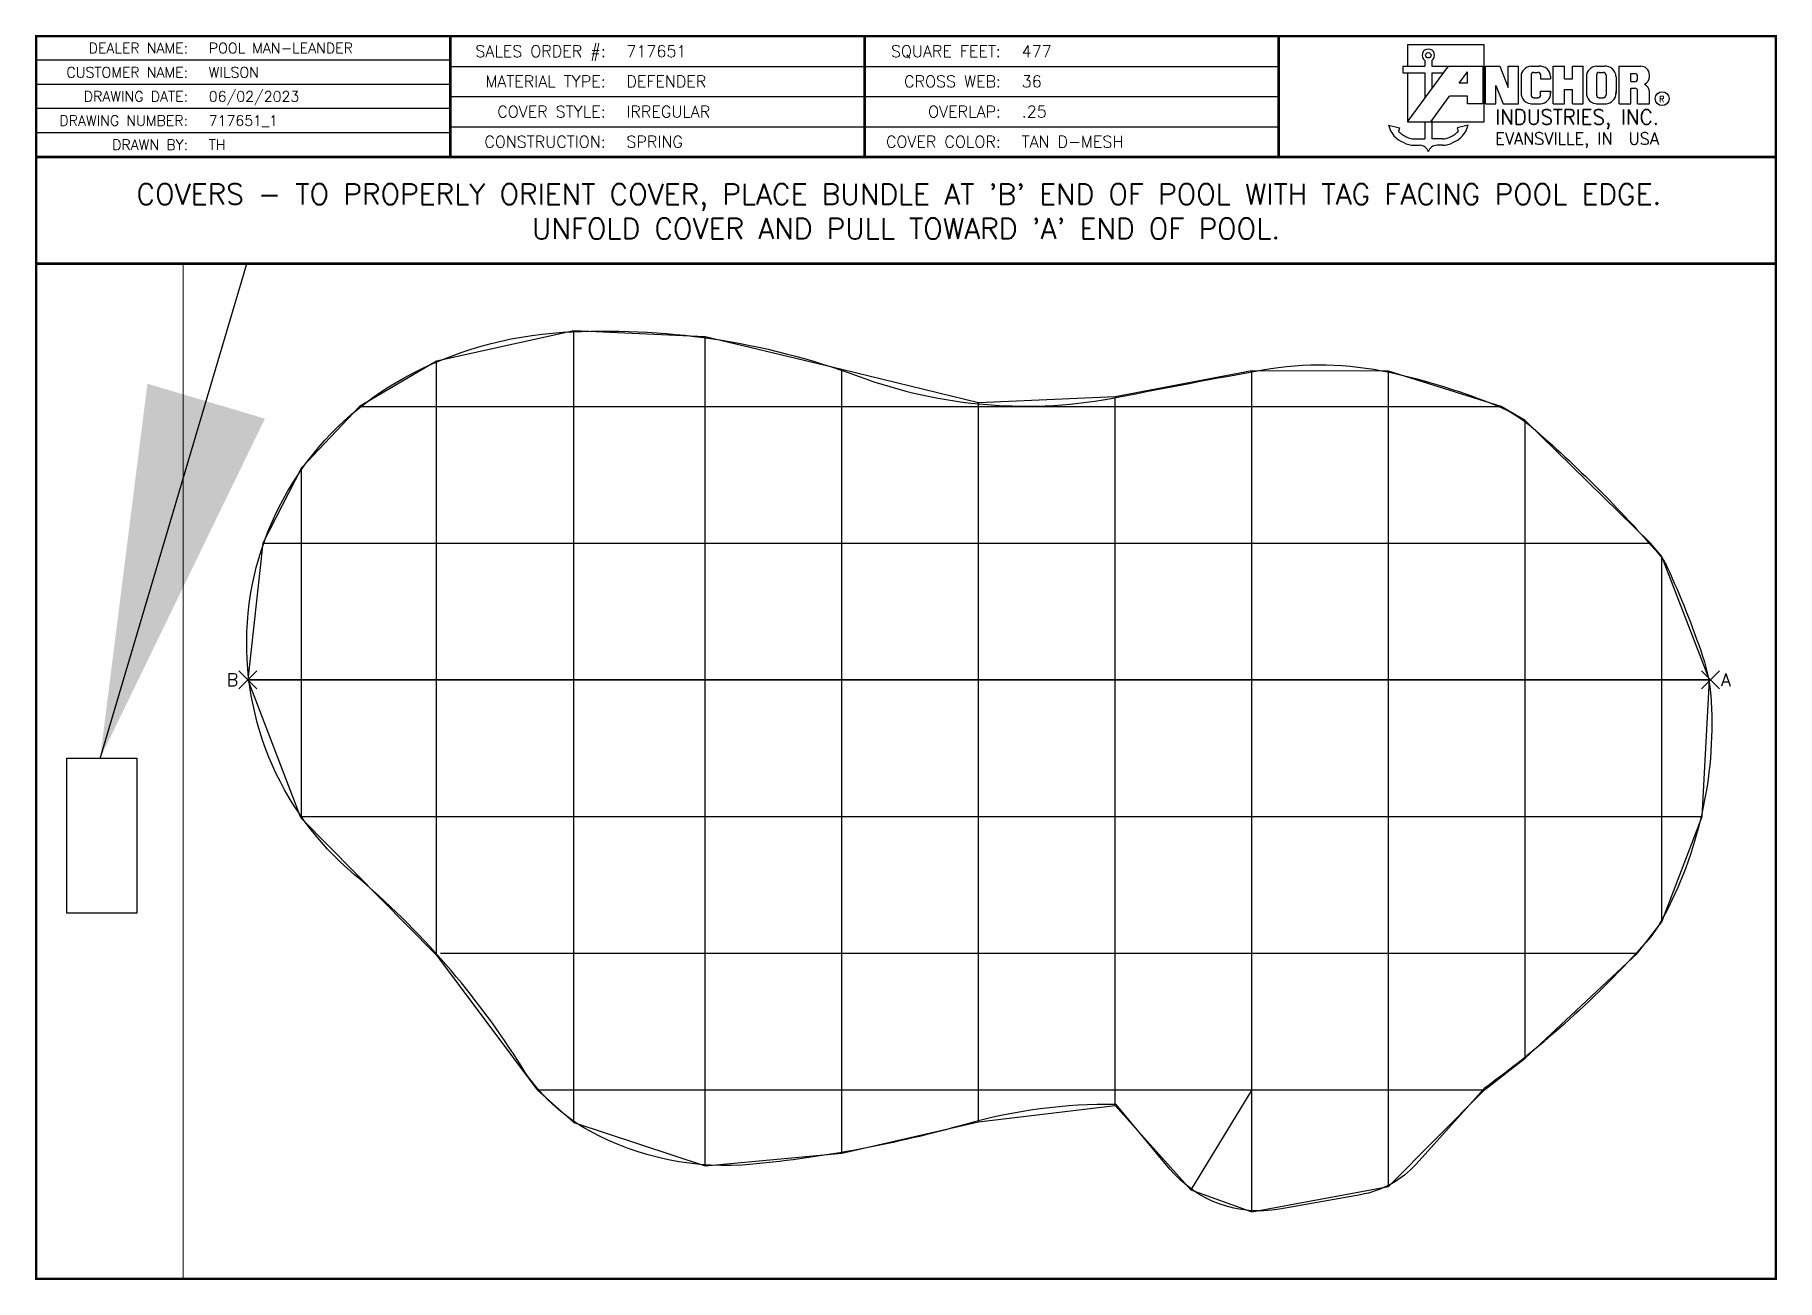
# Paper-space layout 'Customer Drawing' of a CAD drawing. Header units: inches. Extents: x 0 to 126, y 0 to 90.
# The model-space entities are those that its viewports show. They can reach past a viewport. Long polylines and large blocks are cut down to what shows.
import ezdxf
from ezdxf.enums import TextEntityAlignment as Align

# ---------------------------------------------------------------- set-up
doc = ezdxf.new("R2010")
doc.units = ezdxf.units.IN
doc.header["$LTSCALE"] = 12
doc.header["$MEASUREMENT"] = 0
doc.layers.get('0').update_dxf_attribs({"linetype": 'CONTINUOUS'})
doc.layers.get('DEFPOINTS').update_dxf_attribs({"linetype": 'CONTINUOUS'})
for name, color, linetype in [('ALIGNMENT_LINE', 2, 'CONTINUOUS'), ('BORDER', 6, 'CONTINUOUS'), ('COVER_FULLNESS', 3, 'CONTINUOUS'), ('CROSS_WEBS_DIAG', 251, 'CONTINUOUS'), ('CROSS_WEBS_HORIZ', 251, 'CONTINUOUS'), ('CROSS_WEBS_VERT', 251, 'CONTINUOUS'), ('INFORMATION', 2, 'CONTINUOUS'), ('POOL_OUTLINE', 4, 'CONTINUOUS')]:
    doc.layers.add(name, color=color, linetype=linetype)
doc.styles.add('DIMENSION', font='ROMANS')
doc.styles.add('RomanS', font='romans.shx', dxfattribs={"width": 0.85})
doc.styles.get("Standard").update_dxf_attribs({"font": 'ROMANS'})
doc.styles.add('TITLEBLOCK1', font='ROMANS')
doc.styles.add('TITLEBLOCK2', font='romans.shx')
doc.dimstyles.get("Standard").update_dxf_attribs({"dimscale": 36, "dimtxt": 0.09375, "dimasz": 0.004, "dimexe": 0.046875, "dimexo": 0.0625, "dimgap": 0.03125, "dimtad": 0, "dimdec": 0, "dimzin": 4, "dimdsep": 46, "dimlunit": 4, "dimtxsty": 'DIMENSION', "dimcen": -0.09375, "dimse1": 1, "dimse2": 1, "dimclrd": 256, "dimclre": 256, "dimclrt": 256, "dimadec": 0, "dimazin": 0, "dimtfac": 1, "dimtdec": 3, "dimtofl": 0, "dimtmove": 2, "dimatfit": 3, "dimfxl": 0, "dimfrac": 2, "dimtolj": 1, "dimtzin": 7, "dimarcsym": 0})

# ---------------------------------------------------------------- blocks, each defined once
blk = doc.blocks.new('DEALER_NAME')
at = {"style": 'TITLEBLOCK1'}
blk.add_text('DEALER NAME:', height=0.75, dxfattribs=at).set_placement((10.94, 0.86), align=Align.MIDDLE_RIGHT)
at = {"style": 'TITLEBLOCK2'}
blk.add_attdef('DEALER_NAME', text='', height=0.75, dxfattribs=at).set_placement((12.44, 0.86), align=Align.MIDDLE_LEFT)
blk = doc.blocks.new('CUSTOMER_NAME')
at = {"style": 'TITLEBLOCK1'}
blk.add_text('CUSTOMER NAME:', height=0.75, dxfattribs=at).set_placement((10.94, 0.86), align=Align.MIDDLE_RIGHT)
at = {"style": 'TITLEBLOCK2'}
blk.add_attdef('CUSTOMER_NAME', text='', height=0.75, dxfattribs=at).set_placement((12.44, 0.86), align=Align.MIDDLE_LEFT)
blk = doc.blocks.new('DRAWING_DATE')
at = {"style": 'TITLEBLOCK1'}
blk.add_text('DRAWING DATE:', height=0.75, dxfattribs=at).set_placement((10.94, 0.86), align=Align.MIDDLE_RIGHT)
at = {"style": 'TITLEBLOCK2'}
blk.add_attdef('DRAWING_DATE', text='', height=0.75, dxfattribs=at).set_placement((12.44, 0.86), align=Align.MIDDLE_LEFT)
blk = doc.blocks.new('DRAWING_NUMBER')
at = {"style": 'TITLEBLOCK1'}
blk.add_text('DRAWING NUMBER:', height=0.75, dxfattribs=at).set_placement((10.94, 0.86), align=Align.MIDDLE_RIGHT)
at = {"style": 'TITLEBLOCK2'}
blk.add_attdef('DRAWING_NUMBER', text='', height=0.75, dxfattribs=at).set_placement((12.44, 0.86), align=Align.MIDDLE_LEFT)
blk = doc.blocks.new('DRAWN_BY')
at = {"style": 'TITLEBLOCK1'}
blk.add_text('DRAWN BY:', height=0.75, dxfattribs=at).set_placement((10.94, 0.86), align=Align.MIDDLE_RIGHT)
at = {"style": 'TITLEBLOCK2'}
blk.add_attdef('DRAWN_BY', text='', height=0.75, dxfattribs=at).set_placement((12.44, 0.86), align=Align.MIDDLE_LEFT)
blk = doc.blocks.new('SALES_ORDER')
at = {"style": 'TITLEBLOCK1'}
blk.add_text('SALES ORDER #:', height=0.8438, dxfattribs=at).set_placement((11.74, 0.86), align=Align.MIDDLE_RIGHT)
at = {"style": 'TITLEBLOCK2'}
blk.add_attdef('SALES_ORDER', text='', height=0.844, dxfattribs=at).set_placement((13.24, 0.86), align=Align.MIDDLE_LEFT)
blk = doc.blocks.new('COLOR')
at = {"style": 'TITLEBLOCK1'}
blk.add_text('COVER COLOR:', height=0.8438, dxfattribs=at).set_placement((11.74, 0.86), align=Align.MIDDLE_RIGHT)
at = {"style": 'TITLEBLOCK2'}
blk.add_attdef('COVER_COLOR', text='', height=0.844, dxfattribs=at).set_placement((13.24, 0.86), align=Align.MIDDLE_LEFT)
blk = doc.blocks.new('SQUARE_FEET')
at = {"style": 'TITLEBLOCK1'}
blk.add_text('SQUARE FEET:', height=0.8438, dxfattribs=at).set_placement((11.74, 0.86), align=Align.MIDDLE_RIGHT)
at = {"style": 'TITLEBLOCK2'}
blk.add_attdef('SQUARE_FEET', text='', height=0.844, dxfattribs=at).set_placement((13.24, 0.86), align=Align.MIDDLE_LEFT)
blk = doc.blocks.new('OVERLAP')
at = {"style": 'TITLEBLOCK1'}
blk.add_text('OVERLAP:', height=0.844, dxfattribs=at).set_placement((11.33, 0.86), align=Align.MIDDLE_RIGHT)
at = {"style": 'TITLEBLOCK2'}
blk.add_attdef('OVERLAP', text='', height=0.844, dxfattribs=at).set_placement((12.83, 0.86), align=Align.MIDDLE_LEFT)
blk = doc.blocks.new('WEB_SPACING')
at = {"style": 'TITLEBLOCK1'}
blk.add_text('CROSS WEB:', height=0.844, dxfattribs=at).set_placement((11.33, 0.86), align=Align.MIDDLE_RIGHT)
at = {"style": 'TITLEBLOCK2'}
blk.add_attdef('CROSS_WEB', text='', height=0.844, dxfattribs=at).set_placement((12.83, 0.86), align=Align.MIDDLE_LEFT)
blk = doc.blocks.new('CONSTRUCT')
at = {"style": 'TITLEBLOCK1'}
blk.add_text('CONSTRUCTION:', height=0.8438, dxfattribs=at).set_placement((11.33, 0.86), align=Align.MIDDLE_RIGHT)
at = {"style": 'TITLEBLOCK2'}
blk.add_attdef('CONSTRUCTION', text='', height=0.844, dxfattribs=at).set_placement((12.83, 0.86), align=Align.MIDDLE_LEFT)
blk = doc.blocks.new('STYLE')
at = {"style": 'TITLEBLOCK1'}
blk.add_text('COVER STYLE:', height=0.8438, dxfattribs=at).set_placement((11.33, 0.86), align=Align.MIDDLE_RIGHT)
at = {"style": 'TITLEBLOCK2'}
blk.add_attdef('COVER_STYLE', text='', height=0.844, dxfattribs=at).set_placement((12.83, 0.86), align=Align.MIDDLE_LEFT)
blk = doc.blocks.new('MATERIAL')
at = {"style": 'TITLEBLOCK1'}
blk.add_text('MATERIAL TYPE:', height=0.8438, dxfattribs=at).set_placement((11.33, 0.86), align=Align.MIDDLE_RIGHT)
at = {"style": 'TITLEBLOCK2'}
blk.add_attdef('MATERIAL_TYPE', text='', height=0.844, dxfattribs=at).set_placement((12.83, 0.86), align=Align.MIDDLE_LEFT)
blk = doc.blocks.new('ANCHOR')
for p, q in [((13.394, 1.776), (13.577, 1.776)), ((13.394, 1.776), (13.394, 1.721)), ((13.433, 1.316), (13.771, 1.776)), ((13.577, 1.824), (13.577, 1.776)), ((13.634, 1.824), (13.634, 1.776)), ((13.634, 1.776), (13.771, 1.776)), ((13.771, 1.776), (14.056, 1.776)), ((14.056, 1.776), (14.056, 1.465)), ((14.08, 1.776), (14.198, 1.776)), ((14.08, 1.465), (14.08, 1.776)), ((14.198, 1.776), (14.266, 1.6)), ((14.266, 1.6), (14.266, 1.776)), ((14.266, 1.776), (14.352, 1.776)), ((14.352, 1.465), (14.352, 1.776)), ((14.457, 1.776), (14.524, 1.776)), ((14.641, 1.465), (14.641, 1.776)), ((14.641, 1.776), (14.735, 1.776)), ((14.735, 1.671), (14.735, 1.776)), ((14.801, 1.776), (14.89, 1.776)), ((14.801, 1.671), (14.801, 1.776)), ((14.89, 1.465), (14.89, 1.776)), ((14.999, 1.776), (15.066, 1.776)), ((15.187, 1.465), (15.187, 1.776)), ((15.187, 1.776), (15.367, 1.776)), ((13.394, 1.721), (13.577, 1.721)), ((13.577, 1.721), (13.577, 1.512)), ((13.634, 1.721), (13.634, 1.589)), ((13.634, 1.721), (13.73, 1.721)), ((13.861, 1.636), (13.93, 1.729)), ((13.93, 1.636), (13.861, 1.636)), ((13.93, 1.636), (13.93, 1.729)), ((14.166, 1.465), (14.166, 1.617)), ((14.166, 1.617), (14.225, 1.465)), ((14.374, 1.691), (14.374, 1.558)), ((14.457, 1.701), (14.457, 1.539)), ((14.481, 1.725), (14.513, 1.725)), ((14.536, 1.701), (14.536, 1.671)), ((14.536, 1.671), (14.619, 1.671)), ((14.619, 1.691), (14.619, 1.671)), ((14.735, 1.671), (14.801, 1.671)), ((14.916, 1.691), (14.916, 1.558)), ((14.999, 1.701), (14.999, 1.539)), ((15.023, 1.725), (15.055, 1.725)), ((15.079, 1.701), (15.079, 1.539)), ((15.162, 1.691), (15.162, 1.55)), ((15.284, 1.648), (15.284, 1.715)), ((15.284, 1.715), (15.317, 1.715)), ((15.284, 1.648), (15.317, 1.648)), ((15.284, 1.465), (15.284, 1.594)), ((15.284, 1.594), (15.317, 1.594)), ((15.34, 1.672), (15.34, 1.691)), ((15.438, 1.691), (15.438, 1.705)), ((13.626, 1.316), (13.782, 1.528)), ((13.93, 1.528), (13.782, 1.528)), ((13.93, 1.465), (13.93, 1.528)), ((14.056, 1.465), (13.93, 1.465)), ((14.08, 1.465), (14.166, 1.465)), ((14.225, 1.465), (14.352, 1.465)), ((14.457, 1.465), (14.524, 1.465)), ((14.469, 1.465), (14.536, 1.465)), ((14.481, 1.515), (14.513, 1.515)), ((14.536, 1.539), (14.536, 1.57)), ((14.536, 1.57), (14.619, 1.57)), ((14.619, 1.55), (14.619, 1.57)), ((14.619, 1.57), (14.619, 1.55)), ((14.641, 1.465), (14.735, 1.465)), ((14.735, 1.465), (14.735, 1.583)), ((14.735, 1.583), (14.801, 1.583)), ((14.801, 1.465), (14.801, 1.583)), ((14.801, 1.465), (14.89, 1.465)), ((14.999, 1.465), (15.066, 1.465)), ((15.012, 1.465), (15.079, 1.465)), ((15.023, 1.515), (15.055, 1.515)), ((15.162, 1.55), (15.162, 1.57)), ((15.187, 1.465), (15.284, 1.465)), ((15.34, 1.465), (15.34, 1.57)), ((15.34, 1.465), (15.438, 1.465)), ((15.438, 1.465), (15.438, 1.561)), ((13.433, 1.316), (13.626, 1.316)), ((13.577, 1.316), (13.577, 1.174)), ((13.634, 1.326), (13.634, 1.174)), ((13.275, 1.288), (13.365, 1.264)), ((13.365, 1.264), (13.358, 1.235)), ((13.488, 1.174), (13.577, 1.174)), ((13.722, 1.174), (13.634, 1.174)), ((13.935, 1.288), (13.845, 1.264)), ((13.845, 1.264), (13.852, 1.235)), ((13.489, 1.121), (13.536, 1.121)), ((13.722, 1.121), (13.679, 1.121))]:
    blk.add_line(p, q)
blk.add_lwpolyline([(13.433, 1.721), (13.433, 1.316), (14.069, 1.316), (14.069, 1.954), (13.433, 1.954), (13.433, 1.776)])
for centre, radius in [((13.605, 1.867), 0.0223), ((15.544, 1.507), 0.0573)]:
    blk.add_circle(centre, radius)
for centre, radius, start, end in [((13.605, 1.867), 0.0514, 303.6907, 236.3094), ((14.463, 1.687), 0.0894, 94.0622, 177.1638), ((14.53, 1.687), 0.0894, 2.8362, 94.0622), ((15.005, 1.687), 0.0894, 94.0622, 177.1638), ((15.072, 1.687), 0.0894, 2.8362, 94.0622), ((15.367, 1.705), 0.0712, 0, 90), ((14.481, 1.701), 0.0237, 90, 180), ((14.513, 1.701), 0.0237, 0, 90), ((15.023, 1.701), 0.0237, 90, 180), ((15.055, 1.701), 0.0237, 0, 90), ((15.317, 1.691), 0.0237, 0, 90), ((15.317, 1.672), 0.0237, 270, 0), ((15.317, 1.57), 0.0237, 0, 90), ((15.367, 1.691), 0.0712, 294.5633, 360), ((15.367, 1.561), 0.0712, 0, 65.4367), ((14.463, 1.554), 0.0894, 177.1638, 274.0622), ((14.481, 1.539), 0.0237, 180, 270), ((14.513, 1.539), 0.0237, 270, 0), ((14.53, 1.554), 0.0894, 274.0622, 357.1638), ((15.005, 1.554), 0.0894, 177.1638, 274.0622), ((15.023, 1.539), 0.0237, 180, 270), ((15.055, 1.539), 0.0237, 270, 0), ((15.072, 1.554), 0.0894, 274.0622, 357.1638), ((13.478, 1.337), 0.209, 193.5417, 248.5031), ((13.509, 1.381), 0.209, 223.9489, 248.5031), ((13.487, 1.302), 0.129, 241.891, 270.4945), ((13.723, 1.302), 0.129, 269.5055, 298.109), ((13.702, 1.381), 0.209, 291.4969, 316.0511), ((13.732, 1.337), 0.209, 291.4969, 346.4583), ((13.487, 1.302), 0.181, 241.891, 270.4945), ((13.534, 1.047), 0.0735, 14.3338, 88.169), ((13.676, 1.047), 0.0735, 88.169, 165.6662), ((13.723, 1.302), 0.181, 269.5055, 298.109)]:
    blk.add_arc(centre, radius, start, end)
at = {"color": 3, "style": 'RomanS'}
blk.add_text('R', height=0.05, dxfattribs=at).set_placement((15.563, 1.479), align=Align.RIGHT)
for s, height, width, p, p2 in [('INDUSTRIES, INC.', 0.125, 0.860154, (14.16, 1.292), (15.517, 1.292)), ('EVANSVILLE, IN  USA', 0.1, 0.842976, (14.16, 1.126), (15.517, 1.126))]:
    blk.add_text(s, height=height, dxfattribs=dict(at, width=width)).set_placement(p, p2, align=Align.FIT)
blk = doc.blocks.new('ALIGNR')
for p, q in [((-0.066, -0.066), (0.066, 0.066)), ((-0.066, 0.066), (0.066, -0.066))]:
    blk.add_line(p, q)
blk.add_text('A', height=0.0938).set_placement((0.113, 0), align=Align.MIDDLE)
blk = doc.blocks.new('ALIGNL')
for p, q in [((-0.066, -0.066), (0.066, 0.066)), ((-0.066, 0.066), (0.066, -0.066))]:
    blk.add_line(p, q)
blk.add_text('B', height=0.0938).set_placement((-0.113, 0), align=Align.MIDDLE)

msp = doc.modelspace()

# ---------------------------------------------------------------- linework, layer by layer
at = {"layer": 'ALIGNMENT_LINE'}
msp.add_line((1008.64, 528), (623.36, 528), dxfattribs=at)
at = {"layer": 'COVER_FULLNESS'}
msp.add_lwpolyline([(815.86, 411.57), (851.86, 415.88), (871.77, 393.64), (887.86, 387.88), (923.86, 394.54), (949.1, 420), (959.86, 428.28), (989.45, 456), (995.86, 464.22), (1006.47, 492), (1008.45, 528), (995.86, 560.52), (992.86, 564), (959.86, 596.29), (953.52, 600), (923.86, 609.32), (887.86, 609.39), (851.86, 602.57), (815.86, 600.93), (779.86, 609.76), (743.86, 618.34), (709.25, 619.95), (673.02, 611.94), (652.74, 600), (637.49, 583.83), (627.26, 564), (623.36, 528), (637.09, 492), (637.49, 491.42), (672.5, 456), (673.02, 455.42), (699.57, 420), (709.25, 411.35), (743.86, 399.98), (779.86, 403.26)], close=True, dxfattribs=at)
at = {"layer": 'CROSS_WEBS_DIAG'}
msp.add_line((887.86, 420), (871.77, 393.64), dxfattribs=at)
at = {"layer": 'CROSS_WEBS_HORIZ', "linetype": 'Continuous'}
for p, q in [((652.74, 600), (953.52, 600)), ((627.26, 564), (992.86, 564)), ((623.36, 528), (1008.45, 528)), ((637.09, 492), (1006.47, 492)), ((674.05, 456), (989.45, 456)), ((699.57, 420), (949.1, 420))]:
    msp.add_line(p, q, dxfattribs=at)
at = {"layer": 'CROSS_WEBS_VERT', "linetype": 'Continuous'}
for p, q in [((709.25, 411.35), (709.25, 619.95)), ((743.86, 399.98), (743.86, 618.34)), ((673.02, 455.42), (673.02, 611.94)), ((779.86, 403.26), (779.86, 609.76)), ((887.86, 387.88), (887.86, 609.39)), ((923.86, 394.54), (923.86, 609.32)), ((851.86, 415.88), (851.86, 602.57)), ((815.86, 411.57), (815.86, 600.93)), ((959.86, 428.28), (959.86, 596.29)), ((637.49, 491.42), (637.49, 583.83)), ((995.86, 464.22), (995.86, 560.52))]:
    msp.add_line(p, q, dxfattribs=at)
at = {"layer": 'POOL_OUTLINE'}
msp.add_lwpolyline([(995.13, 561.02, -0.06989), (997.18, 557.85, -0.02749), (1006.6, 534.21, -0.067863), (1008.87, 522.28, -0.138104), (995.96, 464.91, -0.058343), (991.74, 458.9, -0.053493), (949.08, 420.35), (931.13, 400.44, -0.166928), (916.51, 392.33), (895.12, 388.54, -0.269615), (866.26, 399.11), (852.14, 416.12, 0.072765), (812.34, 410.88, -0.045336), (756.34, 400.37, -0.149191), (713.36, 409.14, -0.129335), (695.57, 425.88, 0.078495), (651.45, 476.64, -0.528222), (664.55, 607.56, -0.110276), (706.32, 619.54, -0.104008), (784.1, 607.99, 0.138763), (852.98, 602.53, -0.005191), (890.74, 609.65, -0.097905), (924.09, 609.01, -0.044199), (952.73, 600.07, -0.080564), (961.43, 594.71, -0.036283)], format="xyb", close=True, dxfattribs=at)

# ---------------------------------------------------------------- block references
at = {"layer": 'ALIGNMENT_LINE', "xscale": 36, "yscale": 36, "zscale": 36}
for name, p in [('ALIGNL', (623.36, 528)), ('ALIGNR', (1008.64, 528))]:
    msp.add_blockref(name, p, dxfattribs=at)

psp = doc.layouts.new('Customer Drawing')

# ---------------------------------------------------------------- linework, layer by layer
at = {"layer": 'BORDER'}
for p, q in [((30, 88.25), (0, 88.25)), ((30, 87.81), (90, 87.81)), ((30, 86.5), (0, 86.5)), ((30, 84.75), (0, 84.75)), ((30, 85.63), (90, 85.63)), ((30, 83.44), (90, 83.44)), ((30, 83), (0, 83))]:
    psp.add_line(p, q, dxfattribs=at)
at = {"layer": 'BORDER', "const_width": 0.188}
psp.add_lwpolyline([(0, 0), (0, 90), (126, 90), (126, 0)], close=True, dxfattribs=at)
for points in [[(30, 90), (30, 81.25)], [(60, 90), (60, 81.25)], [(90, 81.25), (90, 90)], [(0, 81.25), (126, 81.25)], [(0, 73.52), (126, 73.52)]]:
    psp.add_lwpolyline(points, dxfattribs=at)
at = {"layer": 'BORDER'}
psp.add_lwpolyline([(2.23, 37.72), (7.3, 37.72), (7.3, 26.48), (2.23, 26.48)], close=True, dxfattribs=at)
psp.add_solid([(4.63, 37.68), (4.61, 38.71), (5.24, 38.49), (4.63, 37.68)], dxfattribs=at)

# ---------------------------------------------------------------- block references
at = {"xscale": 8.734209272289647, "yscale": 8.734209272289647, "zscale": 8.734209272289647}
psp.add_blockref('ANCHOR', (-18, 72.31), dxfattribs=at)
at = {"layer": 'INFORMATION'}
for name, p, values in [('DEALER_NAME', (0.06, 88.27), {'DEALER_NAME': 'POOL MAN-LEANDER'}), ('SALES_ORDER', (29.51, 88.05), {'SALES_ORDER': '717651'}), ('SQUARE_FEET', (58.13, 88.05), {'SQUARE_FEET': '477'}), ('CUSTOMER_NAME', (0.06, 86.52), {'CUSTOMER_NAME': 'WILSON'}), ('MATERIAL', (29.92, 85.86), {'MATERIAL_TYPE': 'DEFENDER'}), ('WEB_SPACING', (58.55, 85.86), {'CROSS_WEB': '36'}), ('DRAWING_DATE', (0.06, 84.77), {'DRAWING_DATE': '06/02/2023'}), ('STYLE', (29.92, 83.67), {'COVER_STYLE': 'IRREGULAR'}), ('OVERLAP', (58.55, 83.67), {'OVERLAP': '.25'}), ('DRAWING_NUMBER', (0.06, 83.02), {'DRAWING_NUMBER': '717651_1'}), ('DRAWN_BY', (0.06, 81.27), {'DRAWN_BY': 'TH'}), ('CONSTRUCT', (29.92, 81.49), {'CONSTRUCTION': 'SPRING'}), ('COLOR', (58.13, 81.49), {'COVER_COLOR': 'TAN D-MESH'})]:
    psp.add_blockref(name, p, dxfattribs=at).add_auto_attribs(values)

# ---------------------------------------------------------------- texts
at = {"layer": 'INFORMATION', "insert": (63, 79.31), "char_height": 1.5, "width": 122.718, "attachment_point": 2}
psp.add_mtext("COVERS - TO PROPERLY ORIENT COVER, PLACE BUNDLE AT 'B' END OF POOL WITH TAG FACING POOL EDGE.  UNFOLD COVER AND PULL TOWARD 'A' END OF POOL.", dxfattribs=at)

# ---------------------------------------------------------------- leaders
at = {"layer": 'BORDER'}
psp.add_leader([(4.63, 37.68), (15.27, 73.52)], dimstyle='Standard', override={"dimasz": 0.75, "dimgap": 0.03125, "dimtad": 0}, dxfattribs=at)

# ---------------------------------------------------------------- viewports
at = {"layer": 'DEFPOINTS'}
vp = psp.add_viewport(center=(68.32, 36.76), size=(115.35, 73.5178), view_center_point=(816.08, 503.9), view_height=267.4276, dxfattribs=at)
vp.frozen_layers = ['0', 'BORDER', 'DEFPOINTS', 'INFORMATION']

doc.saveas('drawing.dxf')
